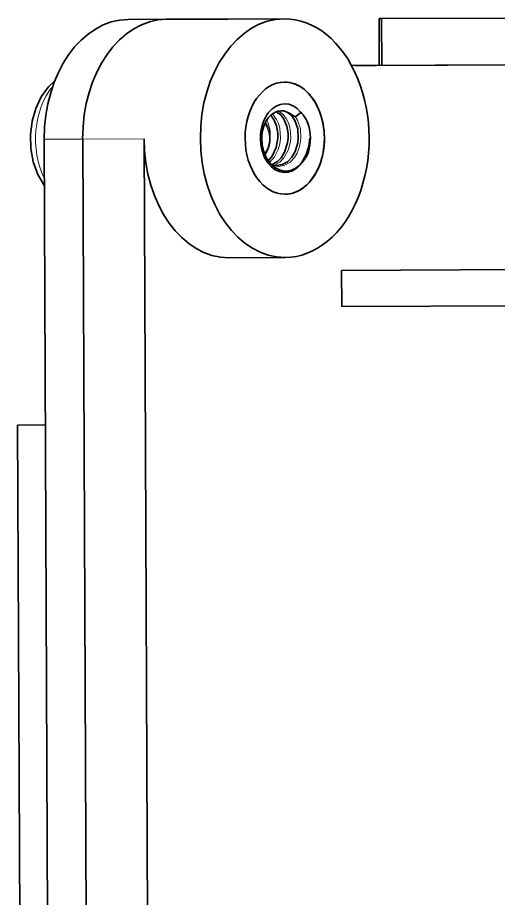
# Model space of a CAD drawing. Extents: x 386 to 1062, y 188 to 634.
# Drawn here: x 1002.03 to 1015.32, y 594.8 to 619.16 of the extents above; entities that cross this region are included whole.
import ezdxf

# ---------------------------------------------------------------- set-up
doc = ezdxf.new("R2010")
doc.units = 0

msp = doc.modelspace()

# ---------------------------------------------------------------- linework, layer by layer
at = {"color": 7, "lineweight": 35, "ltscale": 0.026517}
msp.add_line((1006.143, 619.11), (1005.082, 619.105), dxfattribs=at)
at = {"color": 7, "lineweight": 35, "ltscale": 0.042426}
msp.add_line((1006.143, 619.11), (1007.84, 619.117), dxfattribs=at)
at = {"color": 7, "lineweight": 35, "ltscale": 0.031819}
for p, q in [((1007.416, 619.115), (1006.143, 619.11)), ((1009.113, 619.123), (1007.84, 619.117))]:
    msp.add_line(p, q, dxfattribs=at)
at = {"color": 7, "lineweight": 35, "ltscale": 0.03889}
msp.add_line((1007.84, 619.117), (1009.395, 619.124), dxfattribs=at)
at = {"color": 7, "lineweight": 35, "ltscale": 0.032338}
msp.add_line((1012.023, 617.835), (1012.017, 619.129), dxfattribs=at)
at = {"color": 7, "lineweight": 35, "ltscale": 0.001769}
msp.add_line((1012.017, 619.129), (1012.088, 619.129), dxfattribs=at)
at = {"color": 7, "lineweight": 35, "ltscale": 0.160922}
msp.add_line((1018.525, 619.157), (1012.088, 619.129), dxfattribs=at)
at = {"color": 7, "lineweight": 35, "ltscale": 0.032337}
msp.add_line((1012.088, 619.129), (1012.093, 617.835), dxfattribs=at)
at = {"color": 7, "lineweight": 35, "ltscale": 0.149567}
msp.add_line((1017.24, 617.858), (1011.257, 617.832), dxfattribs=at)
at = {"color": 7, "lineweight": 35, "ltscale": 0.31176}
msp.add_line((1024.391, 617.888), (1011.921, 617.835), dxfattribs=at)
at = {"color": 7, "lineweight": 35, "ltscale": 0.01423}
msp.add_line((1011.352, 617.832), (1011.921, 617.835), dxfattribs=at)
at = {"color": 7, "lineweight": 35, "ltscale": 0.001363}
msp.add_line((1009.433, 616.563), (1009.38, 616.575), dxfattribs=at)
at = {"color": 7, "lineweight": 35, "ltscale": 0.004801}
msp.add_line((1009.852, 616.537), (1009.706, 616.412), dxfattribs=at)
at = {"color": 7, "lineweight": 13, "ltscale": 0.026517}
msp.add_line((1003.824, 615.8), (1002.763, 615.795), dxfattribs=at)
at = {"color": 7, "lineweight": 35}
for p, q in [((1002.888, 586.796), (1002.763, 615.795)), ((1003.824, 615.8), (1003.948, 586.8)), ((1003.948, 586.8), (1003.824, 615.8)), ((1005.521, 615.807), (1005.645, 586.807))]:
    msp.add_line(p, q, dxfattribs=at)
at = {"color": 7, "lineweight": 13, "ltscale": 0.042426}
msp.add_line((1003.824, 615.8), (1005.521, 615.807), dxfattribs=at)
at = {"color": 7, "lineweight": 35, "ltscale": 0.038892}
msp.add_line((1007.868, 612.517), (1009.424, 612.524), dxfattribs=at)
at = {"color": 7, "lineweight": 35, "ltscale": 0.134045}
msp.add_line((1010.98, 612.168), (1016.342, 612.191), dxfattribs=at)
at = {"color": 7, "lineweight": 35, "ltscale": 0.025}
msp.add_line((1010.98, 612.168), (1010.985, 611.168), dxfattribs=at)
at = {"color": 7, "lineweight": 35, "ltscale": 0.132902}
msp.add_line((1010.985, 611.168), (1016.301, 611.19), dxfattribs=at)
at = {"color": 7, "lineweight": 35, "ltscale": 0.019284}
msp.add_line((1002.026, 607.892), (1002.797, 607.895), dxfattribs=at)
at = {"color": 7, "lineweight": 35, "ltscale": 0.399999}
msp.add_line((1002.094, 591.892), (1002.026, 607.892), dxfattribs=at)
at = {"color": 7, "lineweight": 35}
for points in [[(1003.049, 617.398), (1002.883, 617.239), (1002.679, 616.962), (1002.527, 616.646)], [(1002.768, 614.509), (1002.585, 614.823), (1002.459, 615.171), (1002.39, 615.539), (1002.378, 615.916), (1002.424, 616.289), (1002.527, 616.646)], [(1009.023, 616.456), (1009.119, 616.321), (1009.181, 616.166), (1009.218, 615.959), (1009.219, 615.823)], [(1009.174, 616.552), (1009.297, 616.467), (1009.386, 616.35), (1009.467, 616.158), (1009.501, 615.953), (1009.502, 615.824)], [(1009.38, 616.575), (1009.495, 616.533), (1009.599, 616.448), (1009.69, 616.314), (1009.767, 616.086), (1009.785, 615.825)], [(1009.706, 616.412), (1009.648, 616.445), (1009.571, 616.5), (1009.433, 616.563)], [(1009.726, 615.002), (1009.596, 614.939), (1009.484, 614.915), (1009.38, 614.915), (1009.262, 614.944), (1009.132, 615.013), (1009.011, 615.123), (1008.906, 615.273), (1008.829, 615.453), (1008.787, 615.641), (1008.776, 615.821)], [(1008.952, 615.199), (1009.062, 615.328), (1009.173, 615.564), (1009.219, 615.823)], [(1009.059, 615.092), (1009.207, 615.176), (1009.309, 615.279), (1009.407, 615.439), (1009.487, 615.693), (1009.502, 615.824)], [(1009.201, 615.068), (1009.334, 615.091), (1009.483, 615.172), (1009.604, 615.297), (1009.699, 615.459), (1009.771, 615.698), (1009.785, 615.825)], [(1010.099, 615.827), (1010.071, 615.599), (1010.003, 615.373), (1009.893, 615.165), (1009.849, 615.104)]]:
    msp.add_lwpolyline(points, dxfattribs=at)
at = {"color": 7, "lineweight": 13}
for points in [[(1009.292, 615.823), (1009.272, 616.097), (1009.236, 616.225), (1009.183, 616.342), (1009.067, 616.494)], [(1009.575, 615.825), (1009.573, 615.973), (1009.55, 616.118), (1009.51, 616.249), (1009.452, 616.368), (1009.356, 616.489), (1009.239, 616.571)], [(1009.858, 615.826), (1009.841, 616.083), (1009.763, 616.318), (1009.706, 616.412)], [(1008.984, 615.154), (1009.128, 615.311), (1009.229, 615.51), (1009.272, 615.664), (1009.292, 615.823)], [(1009.056, 615.075), (1009.224, 615.04), (1009.392, 615.067), (1009.549, 615.155), (1009.679, 615.293), (1009.749, 615.407), (1009.802, 615.534), (1009.84, 615.678), (1009.858, 615.826)], [(1009.13, 615.074), (1009.27, 615.158), (1009.388, 615.281), (1009.502, 615.487), (1009.565, 615.722), (1009.575, 615.825)]]:
    msp.add_lwpolyline(points, dxfattribs=at)
at = {"color": 7, "lineweight": 35}
for centre, radius, start, end in [((1009.431, 616.009), 0.606, 126.3678, 146.7295), ((1009.322, 616.164), 0.415, 81.9119, 126.9347), ((1009.183, 615.882), 0.937, 20.4633, 44.4164), ((1009.746, 615.828), 0.969, 147.9862, 180.392), ((1009.183, 615.764), 0.937, 316.0768, 340.0299), ((1009.201, 615.501), 0.433, 246.3018, 269.9822), ((1009.338, 615.593), 0.706, 303.3335, 317.4165)]:
    msp.add_arc(centre, radius, start, end, dxfattribs=at)
at = {"color": 7, "lineweight": 13}
msp.add_arc((1008.021, 615.89), 0.99, 356.0949, 25.8237, dxfattribs=at)
at = {"color": 7, "lineweight": 35}
for centre, major_axis, start_param, end_param in [((1005.096, 615.805), (-0.014, 3.3), 0, 1.570796), ((1006.157, 615.81), (-0.014, 3.3), 0, 1.570796), ((1006.157, 615.81), (-0.014, 3.3), 0, 1.570796), ((1009.41, 615.824), (0.014, -3.3), 3.141593, 4.712389), ((1009.41, 615.824), (0.014, -3.3), 6.283185, 9.424778), ((1009.41, 615.824), (0.007, -1.55), 3.141593, 6.283185), ((1009.41, 615.824), (0.007, -1.55), 3.141593, 6.283185), ((1009.41, 615.824), (0.007, -1.55), 1.570796, 3.141593), ((1009.41, 615.824), (0.007, -1.55), 6.283185, 9.424778), ((1009.41, 615.824), (0.004, -0.95), 2.416928, 6.783185), ((1009.41, 615.824), (0.004, -1), 1.178094, 1.963499), ((1007.854, 615.817), (0.014, -3.3), 4.712389, 6.283185), ((1009.41, 615.824), (0.014, -3.3), 4.712389, 6.283185), ((1009.41, 615.824), (0.007, -1.55), 0, 1.570796), ((1009.41, 615.824), (0.004, -0.95), 0.5, 0.724665)]:
    msp.add_ellipse(centre, major_axis=major_axis, ratio=0.707107, start_param=start_param, end_param=end_param, dxfattribs=at)
at = {"color": 7, "lineweight": 13}
for centre, major_axis, start_param, end_param in [((1003.865, 615.8), (-0.008, 1.9), 0.697582, 2.17913), ((1008.603, 615.82), (-0.002, 0.543), 3.826337, 5.544344), ((1008.586, 615.82), (-0.003, 0.599), 3.843623, 5.525471)]:
    msp.add_ellipse(centre, major_axis=major_axis, ratio=0.707107, start_param=start_param, end_param=end_param, dxfattribs=at)

doc.saveas('drawing.dxf')
